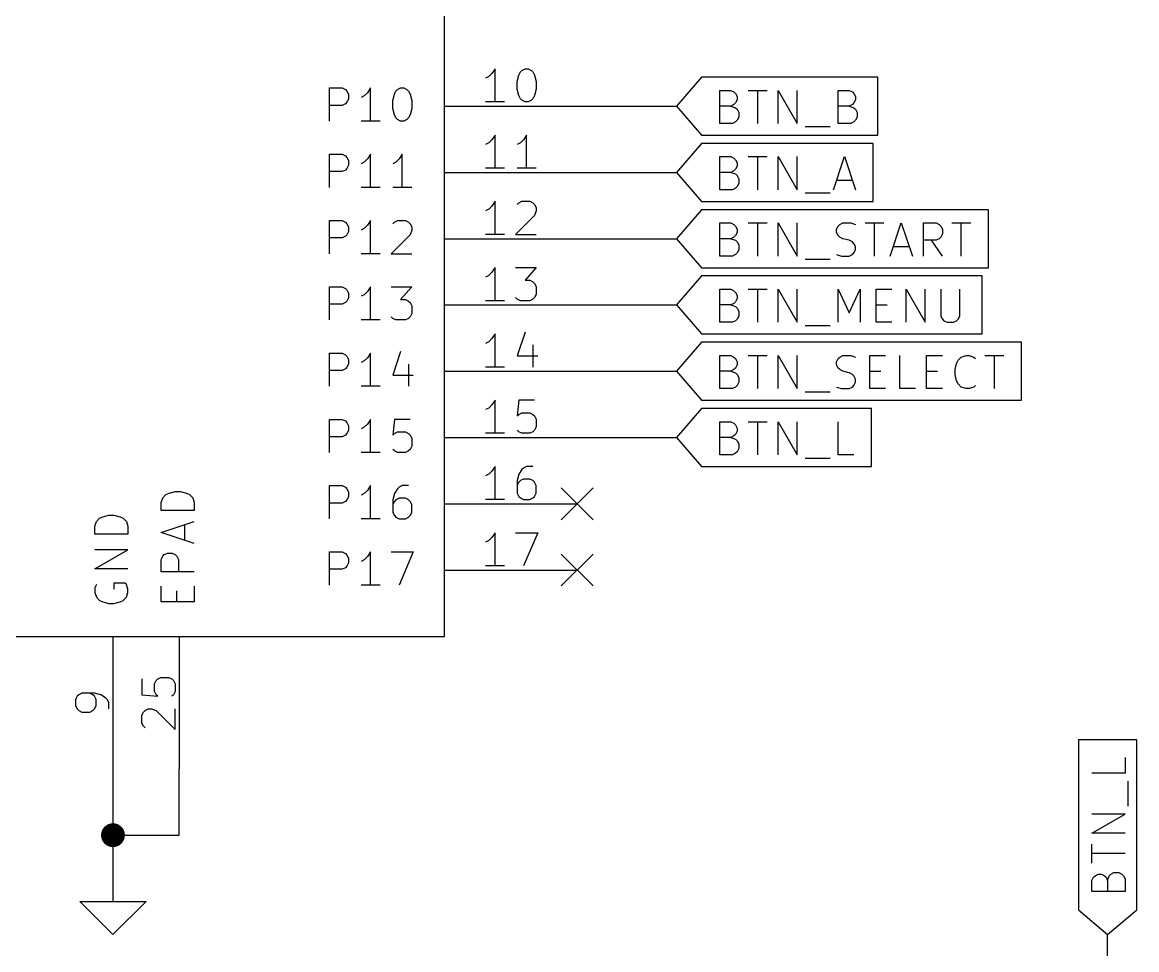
# Model space of a CAD drawing. Extents: x 0.4 to 16.1, y -11.3 to -0.4.
# Drawn here: x 10.363 to 12.044, y -8.873 to -7.473 of the extents above; entities that cross this region are included whole.
import ezdxf

# ---------------------------------------------------------------- set-up
doc = ezdxf.new("R2010")
doc.units = 0
doc.header["$MEASUREMENT"] = 0
for name, color, linetype in [('BLUE4', 5, 'CONTINUOUS'), ('BROWN2', 54, 'CONTINUOUS'), ('CYAN2', 4, 'CONTINUOUS'), ('LYELLOW', 51, 'CONTINUOUS'), ('MAGENTA2', 6, 'CONTINUOUS'), ('MAGENTA3', 221, 'CONTINUOUS')]:
    doc.layers.add(name, color=color, linetype=linetype)

msp = doc.modelspace()

# ---------------------------------------------------------------- linework, layer by layer
at = {"layer": 'BLUE4', "linetype": 'CONTINUOUS'}
for p, q in [((11.0762, -7.54362), (11.0714, -7.55076)), ((11.0762, -7.59362), (11.0762, -7.54362)), ((11.1167, -7.546), (11.1214, -7.54362)), ((11.1214, -7.54362), (11.1262, -7.54362)), ((11.1262, -7.54362), (11.1309, -7.546)), ((11.0667, -7.55552), (11.0619, -7.5579)), ((11.0714, -7.55076), (11.0667, -7.55552)), ((11.1095, -7.56267), (11.1119, -7.55314)), ((11.1119, -7.55314), (11.1143, -7.54838)), ((11.1143, -7.54838), (11.1167, -7.546)), ((11.1309, -7.546), (11.1333, -7.54838)), ((11.1333, -7.54838), (11.1357, -7.55314)), ((11.1357, -7.55314), (11.1381, -7.56267)), ((11.1095, -7.57457), (11.1095, -7.56267)), ((11.1119, -7.58409), (11.1095, -7.57457)), ((11.1381, -7.57457), (11.1357, -7.58409)), ((11.1381, -7.56267), (11.1381, -7.57457)), ((11.0905, -7.59362), (11.0619, -7.59362)), ((11.1143, -7.58885), (11.1119, -7.58409)), ((11.1167, -7.59124), (11.1143, -7.58885)), ((11.1214, -7.59362), (11.1167, -7.59124)), ((11.1262, -7.59362), (11.1214, -7.59362)), ((11.1309, -7.59124), (11.1262, -7.59362)), ((11.1333, -7.58885), (11.1309, -7.59124)), ((11.1357, -7.58409), (11.1333, -7.58885)), ((11.0762, -7.64362), (11.0714, -7.65076)), ((11.0762, -7.69362), (11.0762, -7.64362)), ((11.1238, -7.64362), (11.119, -7.65076)), ((11.1238, -7.69362), (11.1238, -7.64362)), ((11.0667, -7.65552), (11.0619, -7.6579)), ((11.0714, -7.65076), (11.0667, -7.65552)), ((11.1143, -7.65552), (11.1095, -7.6579)), ((11.119, -7.65076), (11.1143, -7.65552)), ((11.0905, -7.69362), (11.0619, -7.69362)), ((11.1381, -7.69362), (11.1095, -7.69362)), ((11.0762, -7.74362), (11.0714, -7.75076)), ((11.0762, -7.79362), (11.0762, -7.74362)), ((11.1095, -7.74838), (11.1119, -7.746)), ((11.1119, -7.746), (11.1167, -7.74362)), ((11.1167, -7.74362), (11.1286, -7.74362)), ((11.1286, -7.74362), (11.1333, -7.746)), ((11.1333, -7.746), (11.1357, -7.74838)), ((11.0667, -7.75552), (11.0619, -7.7579)), ((11.0714, -7.75076), (11.0667, -7.75552)), ((11.1357, -7.74838), (11.1381, -7.75314)), ((11.1381, -7.7579), (11.1357, -7.76505)), ((11.1381, -7.75314), (11.1381, -7.7579)), ((11.1357, -7.76505), (11.1071, -7.79362)), ((11.0905, -7.79362), (11.0619, -7.79362)), ((11.1071, -7.79362), (11.1381, -7.79362)), ((11.0762, -7.84362), (11.0714, -7.85076)), ((11.0762, -7.89362), (11.0762, -7.84362)), ((11.1071, -7.84362), (11.1381, -7.84362)), ((11.1381, -7.84362), (11.1214, -7.86267)), ((11.0667, -7.85552), (11.0619, -7.8579)), ((11.0714, -7.85076), (11.0667, -7.85552)), ((11.1214, -7.86267), (11.1286, -7.86267)), ((11.1286, -7.86267), (11.1333, -7.86505)), ((11.1333, -7.86505), (11.1357, -7.86743)), ((11.1357, -7.86743), (11.1381, -7.87219)), ((11.1381, -7.87219), (11.1381, -7.88409)), ((11.0905, -7.89362), (11.0619, -7.89362)), ((11.1095, -7.89124), (11.1071, -7.88885)), ((11.1143, -7.89362), (11.1095, -7.89124)), ((11.1286, -7.89362), (11.1143, -7.89362)), ((11.1333, -7.89124), (11.1286, -7.89362)), ((11.1357, -7.88885), (11.1333, -7.89124)), ((11.1381, -7.88409), (11.1357, -7.88885)), ((11.0762, -7.94362), (11.0714, -7.95076)), ((11.0762, -7.99362), (11.0762, -7.94362)), ((11.1214, -7.94124), (11.1095, -7.97695)), ((11.0667, -7.95552), (11.0619, -7.9579)), ((11.0714, -7.95076), (11.0667, -7.95552)), ((11.1333, -7.96028), (11.1333, -7.99362)), ((11.1095, -7.97695), (11.1405, -7.97695)), ((11.0905, -7.99362), (11.0619, -7.99362)), ((11.0762, -8.04362), (11.0714, -8.05076)), ((11.0762, -8.09362), (11.0762, -8.04362)), ((11.1119, -8.04362), (11.1095, -8.06743)), ((11.1357, -8.04362), (11.1119, -8.04362)), ((11.0667, -8.05552), (11.0619, -8.0579)), ((11.0714, -8.05076), (11.0667, -8.05552)), ((11.1095, -8.06743), (11.1119, -8.06505)), ((11.1119, -8.06505), (11.1167, -8.06267)), ((11.1167, -8.06267), (11.1286, -8.06267)), ((11.1286, -8.06267), (11.1333, -8.06505)), ((11.1333, -8.06505), (11.1357, -8.06743)), ((11.1357, -8.06743), (11.1381, -8.07219)), ((11.1381, -8.07219), (11.1381, -8.08409)), ((11.0905, -8.09362), (11.0619, -8.09362)), ((11.1119, -8.09124), (11.1095, -8.08885)), ((11.1167, -8.09362), (11.1119, -8.09124)), ((11.1286, -8.09362), (11.1167, -8.09362)), ((11.1333, -8.09124), (11.1286, -8.09362)), ((11.1357, -8.08885), (11.1333, -8.09124)), ((11.1381, -8.08409), (11.1357, -8.08885)), ((11.0762, -8.14362), (11.0714, -8.15076)), ((11.0762, -8.19362), (11.0762, -8.14362)), ((11.1167, -8.14838), (11.1119, -8.15552)), ((11.119, -8.146), (11.1167, -8.14838)), ((11.1238, -8.14362), (11.119, -8.146)), ((11.1333, -8.14362), (11.1238, -8.14362)), ((11.0667, -8.15552), (11.0619, -8.1579)), ((11.0714, -8.15076), (11.0667, -8.15552)), ((11.1119, -8.15552), (11.1095, -8.16505)), ((11.1095, -8.16505), (11.1095, -8.18409)), ((11.1119, -8.16743), (11.1095, -8.17219)), ((11.1143, -8.16505), (11.1119, -8.16743)), ((11.119, -8.16267), (11.1143, -8.16505)), ((11.1286, -8.16267), (11.119, -8.16267)), ((11.1333, -8.16505), (11.1286, -8.16267)), ((11.1357, -8.16743), (11.1333, -8.16505)), ((11.1381, -8.17219), (11.1357, -8.16743)), ((11.1095, -8.18409), (11.1119, -8.18885)), ((11.1357, -8.18885), (11.1381, -8.18409)), ((11.1381, -8.18409), (11.1381, -8.17219)), ((11.0905, -8.19362), (11.0619, -8.19362)), ((11.1119, -8.18885), (11.1143, -8.19124)), ((11.1143, -8.19124), (11.119, -8.19362)), ((11.119, -8.19362), (11.1286, -8.19362)), ((11.1286, -8.19362), (11.1333, -8.19124)), ((11.1333, -8.19124), (11.1357, -8.18885)), ((11.0714, -8.25076), (11.0667, -8.25552)), ((11.0762, -8.24362), (11.0714, -8.25076)), ((11.0762, -8.29362), (11.0762, -8.24362)), ((11.1071, -8.24362), (11.1405, -8.24362)), ((11.1405, -8.24362), (11.119, -8.29362)), ((11.0667, -8.25552), (11.0619, -8.2579)), ((11.0905, -8.29362), (11.0619, -8.29362)), ((10.5436, -8.46428), (10.5436, -8.48809)), ((10.5627, -8.47143), (10.565, -8.46667)), ((10.565, -8.46667), (10.5674, -8.46428)), ((10.5674, -8.46428), (10.5722, -8.4619)), ((10.5722, -8.4619), (10.5841, -8.4619)), ((10.5841, -8.4619), (10.5889, -8.46428)), ((10.5889, -8.46428), (10.5912, -8.46667)), ((10.5912, -8.46667), (10.5936, -8.47143)), ((10.4531, -8.48571), (10.4484, -8.48809)), ((10.4722, -8.48571), (10.4531, -8.48571)), ((10.4698, -8.48809), (10.465, -8.48571)), ((10.4817, -8.48809), (10.4722, -8.48571)), ((10.5627, -8.48333), (10.5627, -8.47143)), ((10.565, -8.48809), (10.5627, -8.48333)), ((10.5936, -8.48333), (10.5912, -8.48809)), ((10.5936, -8.47143), (10.5936, -8.48333)), ((10.446, -8.49047), (10.4436, -8.49524)), ((10.4436, -8.49524), (10.4436, -8.50476)), ((10.4484, -8.48809), (10.446, -8.49047)), ((10.4722, -8.49047), (10.4698, -8.48809)), ((10.4746, -8.49524), (10.4722, -8.49047)), ((10.4746, -8.50476), (10.4746, -8.49524)), ((10.4889, -8.49285), (10.4817, -8.48809)), ((10.4912, -8.49524), (10.4889, -8.49285)), ((10.4936, -8.5), (10.4912, -8.49524)), ((10.4936, -8.50952), (10.4936, -8.5)), ((10.5436, -8.48809), (10.5674, -8.49047)), ((10.5674, -8.49047), (10.565, -8.48809)), ((10.5912, -8.48809), (10.5889, -8.49047)), ((10.4436, -8.50476), (10.446, -8.50952)), ((10.446, -8.50952), (10.4484, -8.5119)), ((10.4484, -8.5119), (10.4531, -8.51428)), ((10.4531, -8.51428), (10.465, -8.51428)), ((10.465, -8.51428), (10.4698, -8.5119)), ((10.4698, -8.5119), (10.4722, -8.50952)), ((10.4722, -8.50952), (10.4746, -8.50476)), ((10.5436, -8.51905), (10.546, -8.51428)), ((10.5436, -8.53095), (10.5436, -8.51905)), ((10.546, -8.51428), (10.5484, -8.5119)), ((10.5484, -8.5119), (10.5531, -8.50952)), ((10.5531, -8.50952), (10.5579, -8.50952)), ((10.5579, -8.50952), (10.565, -8.5119)), ((10.565, -8.5119), (10.5936, -8.54047)), ((10.5936, -8.54047), (10.5936, -8.50952)), ((10.546, -8.53571), (10.5436, -8.53095)), ((10.5484, -8.53809), (10.546, -8.53571))]:
    msp.add_line(p, q, dxfattribs=at)
at = {"layer": 'BROWN2', "linetype": 'CONTINUOUS'}
for p, q in [((11, -8.4), (11, -6.6)), ((11, -8.4), (11, -6.6)), ((11.3875, -7.55624), (11.35, -7.6)), ((11.6536, -7.55624), (11.3875, -7.55624)), ((11.6536, -7.6), (11.6536, -7.55624)), ((11.415, -7.62619), (11.415, -7.57619)), ((11.415, -7.57619), (11.4317, -7.57619)), ((11.4317, -7.57619), (11.4365, -7.57857)), ((11.4365, -7.57857), (11.4388, -7.58095)), ((11.4579, -7.57619), (11.4865, -7.57619)), ((11.4722, -7.62619), (11.4722, -7.57619)), ((11.5031, -7.62619), (11.5031, -7.57619)), ((11.5031, -7.57619), (11.5317, -7.62619)), ((11.5317, -7.62619), (11.5317, -7.57619)), ((11.5936, -7.62619), (11.5936, -7.57619)), ((11.5936, -7.57619), (11.6103, -7.57619)), ((11.6103, -7.57619), (11.615, -7.57857)), ((11.615, -7.57857), (11.6174, -7.58095)), ((11.4388, -7.59524), (11.4365, -7.59762)), ((11.4388, -7.58095), (11.4412, -7.58572)), ((11.4412, -7.59048), (11.4388, -7.59524)), ((11.4412, -7.58572), (11.4412, -7.59048)), ((11.6174, -7.59524), (11.615, -7.59762)), ((11.6174, -7.58095), (11.6198, -7.58572)), ((11.6198, -7.59048), (11.6174, -7.59524)), ((11.6198, -7.58572), (11.6198, -7.59048)), ((11, -7.6), (11.2, -7.6)), ((11.35, -7.6), (11.3875, -7.64376)), ((11.4317, -7.6), (11.415, -7.6)), ((11.4365, -7.59762), (11.4317, -7.6)), ((11.4317, -7.6), (11.4388, -7.60238)), ((11.4388, -7.60238), (11.4412, -7.60476)), ((11.4412, -7.60476), (11.4436, -7.60952)), ((11.4436, -7.60952), (11.4436, -7.61667)), ((11.6103, -7.6), (11.5936, -7.6)), ((11.615, -7.59762), (11.6103, -7.6)), ((11.6103, -7.6), (11.6174, -7.60238)), ((11.6174, -7.60238), (11.6198, -7.60476)), ((11.6198, -7.60476), (11.6222, -7.60952)), ((11.6222, -7.60952), (11.6222, -7.61667)), ((11.6536, -7.64376), (11.6536, -7.6)), ((11.4341, -7.62619), (11.415, -7.62619)), ((11.4388, -7.62381), (11.4341, -7.62619)), ((11.4412, -7.62143), (11.4388, -7.62381)), ((11.4436, -7.61667), (11.4412, -7.62143)), ((11.6126, -7.62619), (11.5936, -7.62619)), ((11.6174, -7.62381), (11.6126, -7.62619)), ((11.6198, -7.62143), (11.6174, -7.62381)), ((11.6222, -7.61667), (11.6198, -7.62143)), ((11.3875, -7.64376), (11.6536, -7.64376)), ((11.5436, -7.63095), (11.5817, -7.63095)), ((11.3875, -7.65624), (11.35, -7.7)), ((11.6464, -7.65624), (11.3875, -7.65624)), ((11.6464, -7.7), (11.6464, -7.65624)), ((11.415, -7.72619), (11.415, -7.67619)), ((11.415, -7.67619), (11.4317, -7.67619)), ((11.4317, -7.67619), (11.4365, -7.67857)), ((11.4365, -7.67857), (11.4388, -7.68095)), ((11.4579, -7.67619), (11.4865, -7.67619)), ((11.4722, -7.72619), (11.4722, -7.67619)), ((11.5031, -7.72619), (11.5031, -7.67619)), ((11.5031, -7.67619), (11.5317, -7.72619)), ((11.5317, -7.72619), (11.5317, -7.67619)), ((11.5865, -7.72619), (11.6031, -7.67619)), ((11.6031, -7.67619), (11.6198, -7.72619)), ((11.4388, -7.69524), (11.4365, -7.69762)), ((11.4388, -7.68095), (11.4412, -7.68572)), ((11.4412, -7.69048), (11.4388, -7.69524)), ((11.4412, -7.68572), (11.4412, -7.69048)), ((11, -7.7), (11.2, -7.7)), ((11.35, -7.7), (11.3875, -7.74376)), ((11.4317, -7.7), (11.415, -7.7)), ((11.4365, -7.69762), (11.4317, -7.7)), ((11.4317, -7.7), (11.4388, -7.70238)), ((11.4388, -7.70238), (11.4412, -7.70476)), ((11.4412, -7.70476), (11.4436, -7.70952)), ((11.4436, -7.70952), (11.4436, -7.71667)), ((11.5912, -7.71191), (11.615, -7.71191)), ((11.6464, -7.74376), (11.6464, -7.7)), ((11.4341, -7.72619), (11.415, -7.72619)), ((11.4388, -7.72381), (11.4341, -7.72619)), ((11.4412, -7.72143), (11.4388, -7.72381)), ((11.4436, -7.71667), (11.4412, -7.72143)), ((11.3875, -7.74376), (11.6464, -7.74376)), ((11.5436, -7.73095), (11.5817, -7.73095)), ((11.3875, -7.75624), (11.35, -7.8)), ((11.8203, -7.75624), (11.3875, -7.75624)), ((11.8203, -7.8), (11.8203, -7.75624)), ((11.415, -7.82619), (11.415, -7.77619)), ((11.415, -7.77619), (11.4317, -7.77619)), ((11.4317, -7.77619), (11.4365, -7.77857)), ((11.4365, -7.77857), (11.4388, -7.78095)), ((11.4388, -7.78095), (11.4412, -7.78572)), ((11.4579, -7.77619), (11.4865, -7.77619)), ((11.4722, -7.82619), (11.4722, -7.77619)), ((11.5031, -7.82619), (11.5031, -7.77619)), ((11.5031, -7.77619), (11.5317, -7.82619)), ((11.5317, -7.82619), (11.5317, -7.77619)), ((11.5912, -7.78572), (11.5936, -7.78095)), ((11.5936, -7.78095), (11.596, -7.77857)), ((11.596, -7.77857), (11.6007, -7.77619)), ((11.6007, -7.77619), (11.6126, -7.77619)), ((11.6126, -7.77619), (11.6198, -7.77857)), ((11.6341, -7.77619), (11.6626, -7.77619)), ((11.6484, -7.82619), (11.6484, -7.77619)), ((11.6722, -7.82619), (11.6888, -7.77619)), ((11.6888, -7.77619), (11.7055, -7.82619)), ((11.7222, -7.82619), (11.7222, -7.77619)), ((11.7222, -7.77619), (11.7412, -7.77619)), ((11.7412, -7.77619), (11.746, -7.77857)), ((11.746, -7.77857), (11.7484, -7.78095)), ((11.7484, -7.78095), (11.7507, -7.78572)), ((11.765, -7.77619), (11.7936, -7.77619)), ((11.7793, -7.82619), (11.7793, -7.77619)), ((11.4365, -7.79762), (11.4317, -7.8)), ((11.4388, -7.79524), (11.4365, -7.79762)), ((11.4412, -7.79048), (11.4388, -7.79524)), ((11.4412, -7.78572), (11.4412, -7.79048)), ((11.5912, -7.79048), (11.5912, -7.78572)), ((11.5936, -7.79524), (11.5912, -7.79048)), ((11.596, -7.79762), (11.5936, -7.79524)), ((11.6007, -7.8), (11.596, -7.79762)), ((11.7484, -7.79762), (11.746, -7.8)), ((11.7507, -7.79286), (11.7484, -7.79762)), ((11.7507, -7.78572), (11.7507, -7.79286)), ((11, -7.8), (11.2, -7.8)), ((11.35, -7.8), (11.3875, -7.84376)), ((11.4317, -7.8), (11.415, -7.8)), ((11.4317, -7.8), (11.4388, -7.80238)), ((11.4388, -7.80238), (11.4412, -7.80476)), ((11.4412, -7.80476), (11.4436, -7.80952)), ((11.4436, -7.80952), (11.4436, -7.81667)), ((11.6103, -7.80238), (11.6007, -7.8)), ((11.615, -7.80476), (11.6103, -7.80238)), ((11.6174, -7.80715), (11.615, -7.80476)), ((11.6198, -7.81191), (11.6174, -7.80715)), ((11.6198, -7.81667), (11.6198, -7.81191)), ((11.6769, -7.81191), (11.7007, -7.81191)), ((11.7412, -7.80238), (11.7222, -7.80238)), ((11.7507, -7.82619), (11.7341, -7.80238)), ((11.746, -7.8), (11.7412, -7.80238)), ((11.8203, -7.84376), (11.8203, -7.8)), ((11.4341, -7.82619), (11.415, -7.82619)), ((11.4388, -7.82381), (11.4341, -7.82619)), ((11.4412, -7.82143), (11.4388, -7.82381)), ((11.4436, -7.81667), (11.4412, -7.82143)), ((11.5436, -7.83095), (11.5817, -7.83095)), ((11.5912, -7.82381), (11.5984, -7.82619)), ((11.5984, -7.82619), (11.6103, -7.82619)), ((11.6103, -7.82619), (11.615, -7.82381)), ((11.615, -7.82381), (11.6174, -7.82143)), ((11.6174, -7.82143), (11.6198, -7.81667)), ((11.3875, -7.84376), (11.8203, -7.84376)), ((11.3875, -7.85624), (11.35, -7.9)), ((11.8107, -7.85624), (11.3875, -7.85624)), ((11.8107, -7.9), (11.8107, -7.85624)), ((11.415, -7.92619), (11.415, -7.87619)), ((11.415, -7.87619), (11.4317, -7.87619)), ((11.4317, -7.87619), (11.4365, -7.87857)), ((11.4365, -7.87857), (11.4388, -7.88095)), ((11.4388, -7.88095), (11.4412, -7.88572)), ((11.4579, -7.87619), (11.4865, -7.87619)), ((11.4722, -7.92619), (11.4722, -7.87619)), ((11.5031, -7.92619), (11.5031, -7.87619)), ((11.5031, -7.87619), (11.5317, -7.92619)), ((11.5317, -7.92619), (11.5317, -7.87619)), ((11.5936, -7.92619), (11.5936, -7.87619)), ((11.5936, -7.87619), (11.6103, -7.91191)), ((11.6103, -7.91191), (11.6269, -7.87619)), ((11.6269, -7.87619), (11.6269, -7.92619)), ((11.6507, -7.92619), (11.6507, -7.87619)), ((11.6507, -7.87619), (11.6746, -7.87619)), ((11.696, -7.92619), (11.696, -7.87619)), ((11.696, -7.87619), (11.7246, -7.92619)), ((11.7246, -7.92619), (11.7246, -7.87619)), ((11.7484, -7.87619), (11.7484, -7.91667)), ((11.7769, -7.91667), (11.7769, -7.87619)), ((11.4365, -7.89762), (11.4317, -7.9)), ((11.4388, -7.89524), (11.4365, -7.89762)), ((11.4412, -7.89048), (11.4388, -7.89524)), ((11.4412, -7.88572), (11.4412, -7.89048)), ((11, -7.9), (11.2, -7.9)), ((11.35, -7.9), (11.3875, -7.94376)), ((11.4317, -7.9), (11.415, -7.9)), ((11.4317, -7.9), (11.4388, -7.90238)), ((11.4388, -7.90238), (11.4412, -7.90476)), ((11.4412, -7.90476), (11.4436, -7.90952)), ((11.4436, -7.90952), (11.4436, -7.91667)), ((11.6507, -7.9), (11.6674, -7.9)), ((11.8107, -7.94376), (11.8107, -7.9)), ((11.4341, -7.92619), (11.415, -7.92619)), ((11.4388, -7.92381), (11.4341, -7.92619)), ((11.4412, -7.92143), (11.4388, -7.92381)), ((11.4436, -7.91667), (11.4412, -7.92143)), ((11.5436, -7.93095), (11.5817, -7.93095)), ((11.6746, -7.92619), (11.6507, -7.92619)), ((11.7484, -7.91667), (11.7507, -7.92143)), ((11.7507, -7.92143), (11.7531, -7.92381)), ((11.7531, -7.92381), (11.7579, -7.92619)), ((11.7579, -7.92619), (11.7674, -7.92619)), ((11.7674, -7.92619), (11.7722, -7.92381)), ((11.7722, -7.92381), (11.7746, -7.92143)), ((11.7746, -7.92143), (11.7769, -7.91667)), ((11.3875, -7.94376), (11.8107, -7.94376)), ((11.3875, -7.95624), (11.35, -8)), ((11.8703, -7.95624), (11.3875, -7.95624)), ((11.8703, -8), (11.8703, -7.95624)), ((11.415, -8.02619), (11.415, -7.97619)), ((11.415, -7.97619), (11.4317, -7.97619)), ((11.4317, -7.97619), (11.4365, -7.97857)), ((11.4365, -7.97857), (11.4388, -7.98095)), ((11.4388, -7.98095), (11.4412, -7.98572)), ((11.4579, -7.97619), (11.4865, -7.97619)), ((11.4722, -8.02619), (11.4722, -7.97619)), ((11.5031, -8.02619), (11.5031, -7.97619)), ((11.5031, -7.97619), (11.5317, -8.02619)), ((11.5317, -8.02619), (11.5317, -7.97619)), ((11.5912, -7.98572), (11.5936, -7.98095)), ((11.5936, -7.98095), (11.596, -7.97857)), ((11.596, -7.97857), (11.6007, -7.97619)), ((11.6007, -7.97619), (11.6126, -7.97619)), ((11.6126, -7.97619), (11.6198, -7.97857)), ((11.6412, -8.02619), (11.6412, -7.97619)), ((11.6412, -7.97619), (11.665, -7.97619)), ((11.6865, -8.02619), (11.6865, -7.97619)), ((11.7269, -8.02619), (11.7269, -7.97619)), ((11.7269, -7.97619), (11.7507, -7.97619)), ((11.7746, -7.98333), (11.7793, -7.97857)), ((11.7793, -7.97857), (11.7865, -7.97619)), ((11.7865, -7.97619), (11.7912, -7.97619)), ((11.7912, -7.97619), (11.7984, -7.97857)), ((11.7984, -7.97857), (11.8007, -7.98095)), ((11.815, -7.97619), (11.8436, -7.97619)), ((11.8293, -8.02619), (11.8293, -7.97619)), ((11.4365, -7.99762), (11.4317, -8)), ((11.4388, -7.99524), (11.4365, -7.99762)), ((11.4412, -7.99048), (11.4388, -7.99524)), ((11.4412, -7.98572), (11.4412, -7.99048)), ((11.5912, -7.99048), (11.5912, -7.98572)), ((11.5936, -7.99524), (11.5912, -7.99048)), ((11.596, -7.99762), (11.5936, -7.99524)), ((11.6007, -8), (11.596, -7.99762)), ((11.7698, -7.99762), (11.7722, -7.9881)), ((11.7698, -8.00476), (11.7698, -7.99762)), ((11.7722, -7.9881), (11.7746, -7.98333)), ((11, -8), (11.2, -8)), ((11.35, -8), (11.3875, -8.04376)), ((11.4317, -8), (11.415, -8)), ((11.4317, -8), (11.4388, -8.00238)), ((11.4388, -8.00238), (11.4412, -8.00476)), ((11.4412, -8.00476), (11.4436, -8.00952)), ((11.4436, -8.00952), (11.4436, -8.01667)), ((11.6103, -8.00238), (11.6007, -8)), ((11.615, -8.00476), (11.6103, -8.00238)), ((11.6174, -8.00715), (11.615, -8.00476)), ((11.6198, -8.01191), (11.6174, -8.00715)), ((11.6198, -8.01667), (11.6198, -8.01191)), ((11.6412, -8), (11.6579, -8)), ((11.7269, -8), (11.7436, -8)), ((11.7722, -8.01429), (11.7698, -8.00476)), ((11.7746, -8.01905), (11.7722, -8.01429)), ((11.8703, -8.04376), (11.8703, -8)), ((11.4341, -8.02619), (11.415, -8.02619)), ((11.4388, -8.02381), (11.4341, -8.02619)), ((11.4412, -8.02143), (11.4388, -8.02381)), ((11.4436, -8.01667), (11.4412, -8.02143)), ((11.5436, -8.03095), (11.5817, -8.03095)), ((11.5912, -8.02381), (11.5984, -8.02619)), ((11.5984, -8.02619), (11.6103, -8.02619)), ((11.6103, -8.02619), (11.615, -8.02381)), ((11.615, -8.02381), (11.6174, -8.02143)), ((11.6174, -8.02143), (11.6198, -8.01667)), ((11.665, -8.02619), (11.6412, -8.02619)), ((11.7103, -8.02619), (11.6865, -8.02619)), ((11.7507, -8.02619), (11.7269, -8.02619)), ((11.7793, -8.02381), (11.7746, -8.01905)), ((11.7865, -8.02619), (11.7793, -8.02381)), ((11.7912, -8.02619), (11.7865, -8.02619)), ((11.7984, -8.02381), (11.7912, -8.02619)), ((11.8007, -8.02143), (11.7984, -8.02381)), ((11.3875, -8.04376), (11.8703, -8.04376)), ((11.3875, -8.05624), (11.35, -8.1)), ((11.6441, -8.05624), (11.3875, -8.05624)), ((11.6441, -8.1), (11.6441, -8.05624)), ((11.415, -8.12619), (11.415, -8.07619)), ((11.415, -8.07619), (11.4317, -8.07619)), ((11.4317, -8.07619), (11.4365, -8.07857)), ((11.4365, -8.07857), (11.4388, -8.08095)), ((11.4388, -8.08095), (11.4412, -8.08572)), ((11.4579, -8.07619), (11.4865, -8.07619)), ((11.4722, -8.12619), (11.4722, -8.07619)), ((11.5031, -8.12619), (11.5031, -8.07619)), ((11.5031, -8.07619), (11.5317, -8.12619)), ((11.5317, -8.12619), (11.5317, -8.07619)), ((11.5936, -8.12619), (11.5936, -8.07619)), ((11, -8.1), (11.2, -8.1)), ((11.35, -8.1), (11.3875, -8.14376)), ((11.4317, -8.1), (11.415, -8.1)), ((11.4365, -8.09762), (11.4317, -8.1)), ((11.4317, -8.1), (11.4388, -8.10238)), ((11.4388, -8.09524), (11.4365, -8.09762)), ((11.4412, -8.09048), (11.4388, -8.09524)), ((11.4412, -8.08572), (11.4412, -8.09048)), ((11.6441, -8.14376), (11.6441, -8.1)), ((11.4388, -8.10238), (11.4412, -8.10476)), ((11.4412, -8.10476), (11.4436, -8.10952)), ((11.4436, -8.11667), (11.4412, -8.12143)), ((11.4436, -8.10952), (11.4436, -8.11667)), ((11.4341, -8.12619), (11.415, -8.12619)), ((11.4388, -8.12381), (11.4341, -8.12619)), ((11.4412, -8.12143), (11.4388, -8.12381)), ((11.5436, -8.13095), (11.5817, -8.13095)), ((11.6174, -8.12619), (11.5936, -8.12619)), ((11.3875, -8.14376), (11.6441, -8.14376)), ((11, -8.2), (11.2, -8.2)), ((11, -8.3), (11.2, -8.3)), ((10, -8.4), (11, -8.4)), ((10, -8.4), (11, -8.4)), ((10.5, -8.4), (10.5, -8.6)), ((10.6, -8.4), (10.6, -8.6)), ((12, -8.55594), (11.9562, -8.55594)), ((11.9562, -8.55594), (11.9562, -8.8125)), ((12.0438, -8.55594), (12, -8.55594)), ((12.0438, -8.8125), (12.0438, -8.55594)), ((12.0262, -8.58259), (12.0262, -8.6064)), ((12.0262, -8.6064), (11.9762, -8.6064)), ((12.031, -8.6564), (12.031, -8.6183)), ((11.9762, -8.69687), (12.0262, -8.6683)), ((12.0262, -8.6683), (11.9762, -8.6683)), ((12.0262, -8.69687), (11.9762, -8.69687)), ((11.9762, -8.74211), (11.9762, -8.71354)), ((12.0262, -8.72782), (11.9762, -8.72782)), ((10.5, -8.75), (10.5, -8.8)), ((11.9762, -8.7683), (11.9786, -8.76354)), ((11.9762, -8.78497), (11.9762, -8.7683)), ((11.9786, -8.76354), (11.981, -8.76116)), ((11.981, -8.76116), (11.9857, -8.75878)), ((11.9857, -8.75878), (11.9905, -8.75878)), ((11.9905, -8.75878), (11.9952, -8.76116)), ((11.9952, -8.76116), (11.9976, -8.76354)), ((11.9976, -8.76354), (12, -8.7683)), ((12, -8.7683), (12.0024, -8.76116)), ((12, -8.7683), (12, -8.78497)), ((12.0024, -8.76116), (12.0048, -8.75878)), ((12.0048, -8.75878), (12.0095, -8.7564)), ((12.0095, -8.7564), (12.0167, -8.7564)), ((12.0167, -8.7564), (12.0214, -8.75878)), ((12.0214, -8.75878), (12.0238, -8.76116)), ((12.0238, -8.76116), (12.0262, -8.76592)), ((12.0262, -8.76592), (12.0262, -8.78497)), ((12.0262, -8.78497), (11.9762, -8.78497)), ((10.5, -8.85), (10.45, -8.8)), ((10.45, -8.8), (10.5, -8.8)), ((10.5, -8.8), (10.55, -8.8)), ((10.55, -8.8), (10.5, -8.85)), ((11.9562, -8.8125), (12, -8.85)), ((12, -8.85), (12.0438, -8.8125))]:
    msp.add_line(p, q, dxfattribs=at)
at = {"layer": 'CYAN2', "linetype": 'CONTINUOUS'}
for p, q in [((11.176, -8.176), (11.224, -8.224)), ((11.224, -8.176), (11.176, -8.224)), ((11.176, -8.276), (11.224, -8.324)), ((11.224, -8.276), (11.176, -8.324))]:
    msp.add_line(p, q, dxfattribs=at)
at = {"layer": 'LYELLOW', "linetype": 'CONTINUOUS'}
for p, q in [((11, -8.4), (11, -6.6)), ((10, -8.4), (11, -8.4))]:
    msp.add_line(p, q, dxfattribs=at)
at = {"layer": 'MAGENTA2', "linetype": 'CONTINUOUS'}
for p, q in [((10.8267, -7.62262), (10.8267, -7.57262)), ((10.8267, -7.57262), (10.8457, -7.57262)), ((10.8457, -7.57262), (10.8505, -7.575)), ((10.8505, -7.575), (10.8529, -7.57738)), ((10.8529, -7.57738), (10.8552, -7.58214)), ((10.8886, -7.57262), (10.8838, -7.57976)), ((10.8886, -7.62262), (10.8886, -7.57262)), ((10.9243, -7.58214), (10.9267, -7.57738)), ((10.9267, -7.57738), (10.929, -7.575)), ((10.929, -7.575), (10.9338, -7.57262)), ((10.9338, -7.57262), (10.9386, -7.57262)), ((10.9386, -7.57262), (10.9433, -7.575)), ((10.9433, -7.575), (10.9457, -7.57738)), ((10.9457, -7.57738), (10.9481, -7.58214)), ((10.8529, -7.59405), (10.8505, -7.59643)), ((10.8552, -7.58928), (10.8529, -7.59405)), ((10.8552, -7.58214), (10.8552, -7.58928)), ((10.879, -7.58452), (10.8743, -7.5869)), ((10.8838, -7.57976), (10.879, -7.58452)), ((10.9219, -7.59167), (10.9243, -7.58214)), ((10.9219, -7.60357), (10.9219, -7.59167)), ((10.9481, -7.58214), (10.9505, -7.59167)), ((10.9505, -7.59167), (10.9505, -7.60357)), ((10.8457, -7.59881), (10.8267, -7.59881)), ((10.8505, -7.59643), (10.8457, -7.59881)), ((10.9243, -7.61309), (10.9219, -7.60357)), ((10.9505, -7.60357), (10.9481, -7.61309)), ((10.9029, -7.62262), (10.8743, -7.62262)), ((10.9267, -7.61785), (10.9243, -7.61309)), ((10.929, -7.62024), (10.9267, -7.61785)), ((10.9338, -7.62262), (10.929, -7.62024)), ((10.9386, -7.62262), (10.9338, -7.62262)), ((10.9433, -7.62024), (10.9386, -7.62262)), ((10.9457, -7.61785), (10.9433, -7.62024)), ((10.9481, -7.61309), (10.9457, -7.61785)), ((10.8267, -7.72262), (10.8267, -7.67262)), ((10.8267, -7.67262), (10.8457, -7.67262)), ((10.8457, -7.67262), (10.8505, -7.675)), ((10.8505, -7.675), (10.8529, -7.67738)), ((10.8529, -7.67738), (10.8552, -7.68214)), ((10.8838, -7.67976), (10.879, -7.68452)), ((10.8886, -7.67262), (10.8838, -7.67976)), ((10.8886, -7.72262), (10.8886, -7.67262)), ((10.9314, -7.67976), (10.9267, -7.68452)), ((10.9362, -7.67262), (10.9314, -7.67976)), ((10.9362, -7.72262), (10.9362, -7.67262)), ((10.8505, -7.69643), (10.8457, -7.69881)), ((10.8529, -7.69405), (10.8505, -7.69643)), ((10.8552, -7.68928), (10.8529, -7.69405)), ((10.8552, -7.68214), (10.8552, -7.68928)), ((10.879, -7.68452), (10.8743, -7.6869)), ((10.9267, -7.68452), (10.9219, -7.6869)), ((10.8457, -7.69881), (10.8267, -7.69881)), ((10.9029, -7.72262), (10.8743, -7.72262)), ((10.9505, -7.72262), (10.9219, -7.72262)), ((10.8267, -7.82262), (10.8267, -7.77262)), ((10.8267, -7.77262), (10.8457, -7.77262)), ((10.8457, -7.77262), (10.8505, -7.775)), ((10.8505, -7.775), (10.8529, -7.77738)), ((10.8529, -7.77738), (10.8552, -7.78214)), ((10.8838, -7.77976), (10.879, -7.78452)), ((10.8886, -7.77262), (10.8838, -7.77976)), ((10.8886, -7.82262), (10.8886, -7.77262)), ((10.9219, -7.77738), (10.9243, -7.775)), ((10.9243, -7.775), (10.929, -7.77262)), ((10.929, -7.77262), (10.9409, -7.77262)), ((10.9409, -7.77262), (10.9457, -7.775)), ((10.9457, -7.775), (10.9481, -7.77738)), ((10.9481, -7.77738), (10.9505, -7.78214)), ((10.8505, -7.79643), (10.8457, -7.79881)), ((10.8529, -7.79405), (10.8505, -7.79643)), ((10.8552, -7.78928), (10.8529, -7.79405)), ((10.8552, -7.78214), (10.8552, -7.78928)), ((10.879, -7.78452), (10.8743, -7.7869)), ((10.9481, -7.79405), (10.9195, -7.82262)), ((10.9505, -7.7869), (10.9481, -7.79405)), ((10.9505, -7.78214), (10.9505, -7.7869)), ((10.8457, -7.79881), (10.8267, -7.79881)), ((10.9029, -7.82262), (10.8743, -7.82262)), ((10.9195, -7.82262), (10.9505, -7.82262)), ((10.8267, -7.92262), (10.8267, -7.87262)), ((10.8267, -7.87262), (10.8457, -7.87262)), ((10.8457, -7.87262), (10.8505, -7.875)), ((10.8505, -7.875), (10.8529, -7.87738)), ((10.8529, -7.87738), (10.8552, -7.88214)), ((10.8838, -7.87976), (10.879, -7.88452)), ((10.8886, -7.87262), (10.8838, -7.87976)), ((10.8886, -7.92262), (10.8886, -7.87262)), ((10.9195, -7.87262), (10.9505, -7.87262)), ((10.9505, -7.87262), (10.9338, -7.89167)), ((10.8505, -7.89643), (10.8457, -7.89881)), ((10.8529, -7.89405), (10.8505, -7.89643)), ((10.8552, -7.88928), (10.8529, -7.89405)), ((10.8552, -7.88214), (10.8552, -7.88928)), ((10.879, -7.88452), (10.8743, -7.8869)), ((10.9338, -7.89167), (10.9409, -7.89167)), ((10.9409, -7.89167), (10.9457, -7.89405)), ((10.9457, -7.89405), (10.9481, -7.89643)), ((10.9481, -7.89643), (10.9505, -7.90119)), ((10.8457, -7.89881), (10.8267, -7.89881)), ((10.9505, -7.91309), (10.9481, -7.91785)), ((10.9505, -7.90119), (10.9505, -7.91309)), ((10.9029, -7.92262), (10.8743, -7.92262)), ((10.9219, -7.92024), (10.9195, -7.91785)), ((10.9267, -7.92262), (10.9219, -7.92024)), ((10.9409, -7.92262), (10.9267, -7.92262)), ((10.9457, -7.92024), (10.9409, -7.92262)), ((10.9481, -7.91785), (10.9457, -7.92024)), ((10.8267, -8.02262), (10.8267, -7.97262)), ((10.8267, -7.97262), (10.8457, -7.97262)), ((10.8457, -7.97262), (10.8505, -7.975)), ((10.8505, -7.975), (10.8529, -7.97738)), ((10.8529, -7.97738), (10.8552, -7.98214)), ((10.8552, -7.98214), (10.8552, -7.98928)), ((10.8838, -7.97976), (10.879, -7.98452)), ((10.8886, -7.97262), (10.8838, -7.97976)), ((10.8886, -8.02262), (10.8886, -7.97262)), ((10.9338, -7.97024), (10.9219, -8.00595)), ((10.8457, -7.99881), (10.8267, -7.99881)), ((10.8505, -7.99643), (10.8457, -7.99881)), ((10.8529, -7.99405), (10.8505, -7.99643)), ((10.8552, -7.98928), (10.8529, -7.99405)), ((10.879, -7.98452), (10.8743, -7.9869)), ((10.9457, -7.98928), (10.9457, -8.02262)), ((10.9219, -8.00595), (10.9529, -8.00595)), ((10.9029, -8.02262), (10.8743, -8.02262)), ((10.8267, -8.12262), (10.8267, -8.07262)), ((10.8267, -8.07262), (10.8457, -8.07262)), ((10.8457, -8.07262), (10.8505, -8.075)), ((10.8505, -8.075), (10.8529, -8.07738)), ((10.8529, -8.07738), (10.8552, -8.08214)), ((10.8552, -8.08214), (10.8552, -8.08928)), ((10.8838, -8.07976), (10.879, -8.08452)), ((10.8886, -8.07262), (10.8838, -8.07976)), ((10.8886, -8.12262), (10.8886, -8.07262)), ((10.9243, -8.07262), (10.9219, -8.09643)), ((10.9481, -8.07262), (10.9243, -8.07262)), ((10.8457, -8.09881), (10.8267, -8.09881)), ((10.8505, -8.09643), (10.8457, -8.09881)), ((10.8529, -8.09405), (10.8505, -8.09643)), ((10.8552, -8.08928), (10.8529, -8.09405)), ((10.879, -8.08452), (10.8743, -8.0869)), ((10.9219, -8.09643), (10.9243, -8.09405)), ((10.9243, -8.09405), (10.929, -8.09167)), ((10.929, -8.09167), (10.9409, -8.09167)), ((10.9409, -8.09167), (10.9457, -8.09405)), ((10.9457, -8.09405), (10.9481, -8.09643)), ((10.9481, -8.09643), (10.9505, -8.10119)), ((10.9505, -8.11309), (10.9481, -8.11785)), ((10.9505, -8.10119), (10.9505, -8.11309)), ((10.9029, -8.12262), (10.8743, -8.12262)), ((10.9243, -8.12024), (10.9219, -8.11785)), ((10.929, -8.12262), (10.9243, -8.12024)), ((10.9409, -8.12262), (10.929, -8.12262)), ((10.9457, -8.12024), (10.9409, -8.12262)), ((10.9481, -8.11785), (10.9457, -8.12024)), ((10.5798, -8.18619), (10.5845, -8.18381)), ((10.5845, -8.18381), (10.594, -8.18143)), ((10.594, -8.18143), (10.6012, -8.18143)), ((10.6012, -8.18143), (10.6107, -8.18381)), ((10.6107, -8.18381), (10.6155, -8.18619)), ((10.8267, -8.22262), (10.8267, -8.17262)), ((10.8267, -8.17262), (10.8457, -8.17262)), ((10.8457, -8.17262), (10.8505, -8.175)), ((10.8505, -8.175), (10.8529, -8.17738)), ((10.8529, -8.17738), (10.8552, -8.18214)), ((10.8552, -8.18214), (10.8552, -8.18928)), ((10.8838, -8.17976), (10.879, -8.18452)), ((10.8886, -8.17262), (10.8838, -8.17976)), ((10.8886, -8.22262), (10.8886, -8.17262)), ((10.929, -8.17738), (10.9243, -8.18452)), ((10.9314, -8.175), (10.929, -8.17738)), ((10.9362, -8.17262), (10.9314, -8.175)), ((10.9457, -8.17262), (10.9362, -8.17262)), ((10.5726, -8.19809), (10.575, -8.19095)), ((10.5726, -8.21), (10.5726, -8.19809)), ((10.575, -8.19095), (10.5798, -8.18619)), ((10.6155, -8.18619), (10.6202, -8.19095)), ((10.6202, -8.19095), (10.6226, -8.19809)), ((10.6226, -8.19809), (10.6226, -8.21)), ((10.8457, -8.19881), (10.8267, -8.19881)), ((10.8505, -8.19643), (10.8457, -8.19881)), ((10.8529, -8.19405), (10.8505, -8.19643)), ((10.8552, -8.18928), (10.8529, -8.19405)), ((10.879, -8.18452), (10.8743, -8.1869)), ((10.9243, -8.18452), (10.9219, -8.19405)), ((10.9219, -8.19405), (10.9219, -8.21309)), ((10.9243, -8.19643), (10.9219, -8.20119)), ((10.9267, -8.19405), (10.9243, -8.19643)), ((10.9314, -8.19167), (10.9267, -8.19405)), ((10.9409, -8.19167), (10.9314, -8.19167)), ((10.9457, -8.19405), (10.9409, -8.19167)), ((10.9481, -8.19643), (10.9457, -8.19405)), ((10.9505, -8.20119), (10.9481, -8.19643)), ((10.4845, -8.21952), (10.494, -8.21714)), ((10.494, -8.21714), (10.5012, -8.21714)), ((10.5012, -8.21714), (10.5107, -8.21952)), ((10.6226, -8.21), (10.5726, -8.21)), ((10.9219, -8.21309), (10.9243, -8.21785)), ((10.9243, -8.21785), (10.9267, -8.22024)), ((10.9457, -8.22024), (10.9481, -8.21785)), ((10.9481, -8.21785), (10.9505, -8.21309)), ((10.9505, -8.21309), (10.9505, -8.20119)), ((10.4726, -8.23381), (10.475, -8.22667)), ((10.4726, -8.24571), (10.4726, -8.23381)), ((10.475, -8.22667), (10.4798, -8.2219)), ((10.4798, -8.2219), (10.4845, -8.21952)), ((10.5107, -8.21952), (10.5155, -8.2219)), ((10.5155, -8.2219), (10.5202, -8.22667)), ((10.5202, -8.22667), (10.5226, -8.23381)), ((10.5226, -8.23381), (10.5226, -8.24571)), ((10.5726, -8.24333), (10.6226, -8.22667)), ((10.6083, -8.25524), (10.6083, -8.23143)), ((10.9029, -8.22262), (10.8743, -8.22262)), ((10.9267, -8.22024), (10.9314, -8.22262)), ((10.9314, -8.22262), (10.9409, -8.22262)), ((10.9409, -8.22262), (10.9457, -8.22024)), ((10.5226, -8.24571), (10.4726, -8.24571)), ((10.6226, -8.26), (10.5726, -8.24333)), ((10.4726, -8.29809), (10.5226, -8.26952)), ((10.5226, -8.26952), (10.4726, -8.26952)), ((10.5726, -8.28381), (10.575, -8.27905)), ((10.5726, -8.30285), (10.5726, -8.28381)), ((10.575, -8.27905), (10.5774, -8.27667)), ((10.5774, -8.27667), (10.5821, -8.27428)), ((10.5821, -8.27428), (10.5893, -8.27428)), ((10.5893, -8.27428), (10.594, -8.27667)), ((10.594, -8.27667), (10.5964, -8.27905)), ((10.5964, -8.27905), (10.5988, -8.28381)), ((10.5988, -8.28381), (10.5988, -8.30285)), ((10.8267, -8.32262), (10.8267, -8.27262)), ((10.8267, -8.27262), (10.8457, -8.27262)), ((10.8457, -8.27262), (10.8505, -8.275)), ((10.8505, -8.275), (10.8529, -8.27738)), ((10.8529, -8.27738), (10.8552, -8.28214)), ((10.8552, -8.28214), (10.8552, -8.28928)), ((10.879, -8.28452), (10.8743, -8.2869)), ((10.8838, -8.27976), (10.879, -8.28452)), ((10.8886, -8.27262), (10.8838, -8.27976)), ((10.8886, -8.32262), (10.8886, -8.27262)), ((10.9195, -8.27262), (10.9529, -8.27262)), ((10.9529, -8.27262), (10.9314, -8.32262)), ((10.5226, -8.29809), (10.4726, -8.29809)), ((10.8457, -8.29881), (10.8267, -8.29881)), ((10.8505, -8.29643), (10.8457, -8.29881)), ((10.8529, -8.29405), (10.8505, -8.29643)), ((10.8552, -8.28928), (10.8529, -8.29405)), ((10.6226, -8.30285), (10.5726, -8.30285)), ((10.475, -8.3219), (10.4726, -8.32667)), ((10.4726, -8.32667), (10.4726, -8.33381)), ((10.4726, -8.33381), (10.475, -8.34095)), ((10.5179, -8.31952), (10.5012, -8.31952)), ((10.5012, -8.31952), (10.5012, -8.32905)), ((10.5202, -8.3219), (10.5179, -8.31952)), ((10.5226, -8.32905), (10.5202, -8.3219)), ((10.5202, -8.34095), (10.5226, -8.33381)), ((10.5226, -8.33381), (10.5226, -8.32905)), ((10.5726, -8.34809), (10.5726, -8.32428)), ((10.5964, -8.34809), (10.5964, -8.33143)), ((10.6226, -8.32428), (10.6226, -8.34809)), ((10.9029, -8.32262), (10.8743, -8.32262)), ((10.475, -8.34095), (10.4798, -8.34571)), ((10.4798, -8.34571), (10.4845, -8.34809)), ((10.4845, -8.34809), (10.494, -8.35047)), ((10.494, -8.35047), (10.5012, -8.35047)), ((10.5012, -8.35047), (10.5107, -8.34809)), ((10.5107, -8.34809), (10.5155, -8.34571)), ((10.5155, -8.34571), (10.5202, -8.34095)), ((10.6226, -8.34809), (10.5726, -8.34809))]:
    msp.add_line(p, q, dxfattribs=at)
at = {"layer": 'MAGENTA3', "linetype": 'CONTINUOUS'}
for p, q in [((11.2, -7.6), (11.35, -7.6)), ((11.2, -7.7), (11.35, -7.7)), ((11.2, -7.8), (11.35, -7.8)), ((11.2, -7.9), (11.35, -7.9)), ((11.2, -8), (11.35, -8)), ((11.2, -8.1), (11.35, -8.1)), ((10.5, -8.6), (10.5, -8.7)), ((10.6, -8.7), (10.6, -8.6)), ((10.5, -8.7), (10.6, -8.7)), ((10.5, -8.7), (10.5, -8.75)), ((12, -9), (12, -8.85))]:
    msp.add_line(p, q, dxfattribs=at)
at = {"layer": 'MAGENTA3', "const_width": 0.018}
msp.add_lwpolyline([(10.491, -8.7, 1), (10.509, -8.7, 1)], format="xyb", close=True, dxfattribs=at)

doc.saveas('drawing.dxf')
